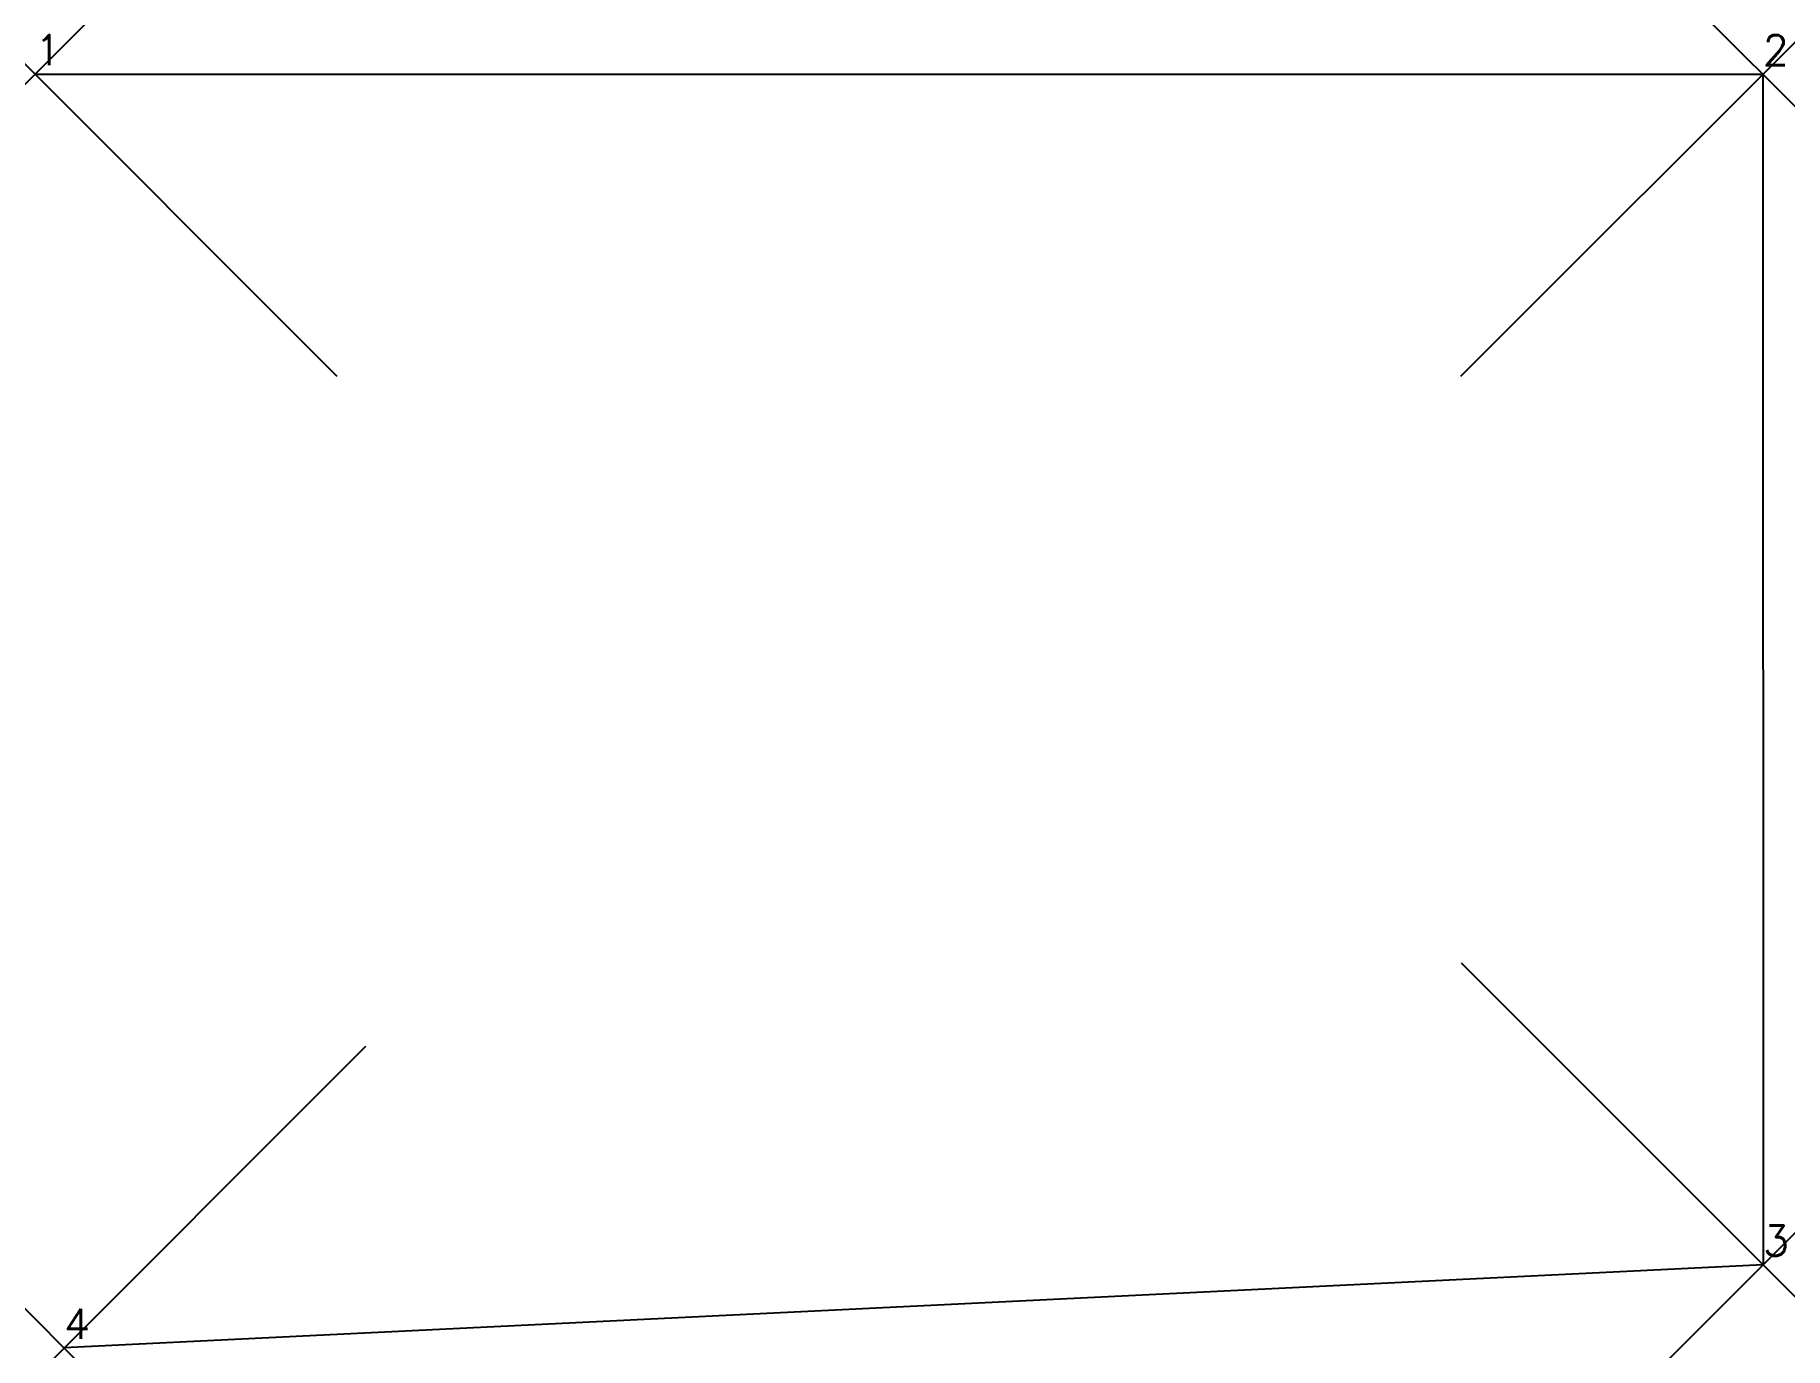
# Model space of a CAD drawing. Extents: x 0 to 5.8, y -4.22 to 0.13.
import ezdxf
from ezdxf.enums import TextEntityAlignment as Align

# ---------------------------------------------------------------- set-up
doc = ezdxf.new("R2010")
doc.units = 0
doc.header["$PDMODE"] = 3
doc.header["$PDSIZE"] = -3
for name, color, linetype in [('LEICA_DISTO_3D', 5, 'Continuous'), ('LEICA_DISTO_ID', 1, 'Continuous'), ('LEICA_DISTO_POINT_ENTITY', 6, 'Continuous')]:
    doc.layers.add(name, color=color, linetype=linetype)
doc.styles.get("Standard").update_dxf_attribs({"font": 'simplex'})

msp = doc.modelspace()

# ---------------------------------------------------------------- linework, layer by layer
at = {"layer": 'LEICA_DISTO_3D'}
for p, q in [((0, 0), (5.723759, 0, 0.029215)), ((5.723759, 0, 0.029215), (5.724356, -3.943935, 0.018956)), ((5.724356, -3.943935, 0.018956), (0.096321, -4.21947, -0.006287))]:
    msp.add_line(p, q, dxfattribs=at)
at = {"layer": 'LEICA_DISTO_POINT_ENTITY', "color": 6}
for p in [(0, 0), (5.723759, 0, 0.029215), (5.724356, -3.943935, 0.018956), (0.096321, -4.21947, -0.006287)]:
    msp.add_point(p, dxfattribs=at)

# ---------------------------------------------------------------- texts
at = {"layer": 'LEICA_DISTO_ID'}
for s, p in [('1', (0, 0)), ('2', (5.723759, 0, 0.029215)), ('3', (5.724356, -3.943935, 0.018956)), ('4', (0.096321, -4.21947, -0.006287))]:
    msp.add_text(s, height=0.1, dxfattribs=at).set_placement(p, align=Align.BOTTOM_LEFT)

doc.saveas('drawing.dxf')
